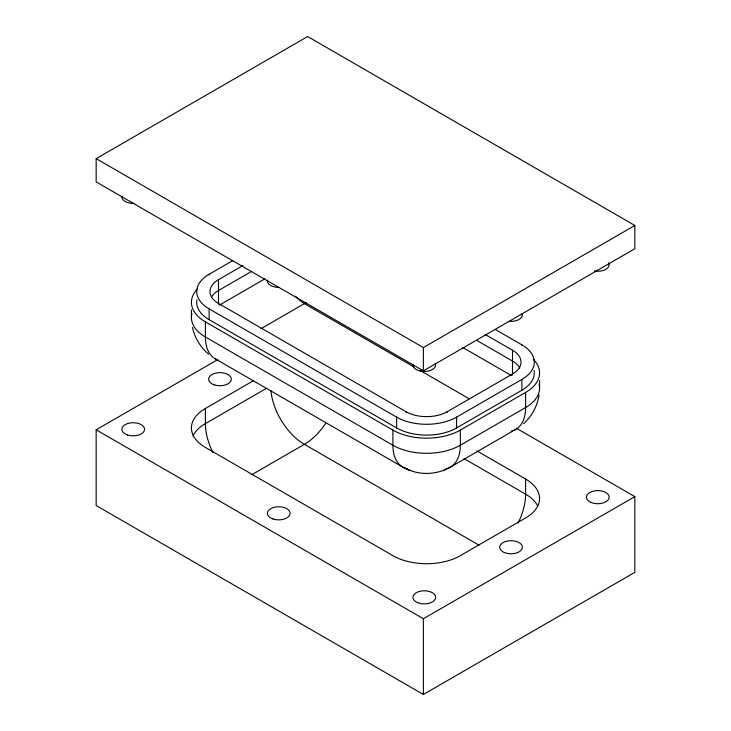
<?xml version="1.0" encoding="UTF-8"?>
<svg xmlns="http://www.w3.org/2000/svg" width="731" height="731" viewBox="0 0 731 731"><rect width="100%" height="100%" fill="white"/><g stroke="black" fill="none" stroke-linecap="round" stroke-linejoin="round"><path stroke-width="1.1" d="M539.579 388.088L539.579 380.513M539.067 394.941C537.422 405.943 531.876 416.286 523.579 423.697M450.46 467.082L515.73 429.399M96.154 158.636L307.623 36.55L634.846 225.477L634.846 248.741L423.377 370.827L96.154 181.909L96.154 158.636L423.377 347.563L634.846 225.477M534.05 370.416A42.398 24.479 0 0 1 521.861 390.253L456.592 427.937A42.398 24.479 0 0 1 396.631 427.937L209.139 319.685L209.139 308.866A42.398 24.479 0 0 1 209.139 274.253L232.796 260.592M218.505 304.133L218.505 279.662L242.984 265.527M251.144 271.64L218.505 290.481A29.149 16.831 0 0 0 211.451 297.088M219.318 305.156L265.015 278.776M260.876 328.758L304.388 303.639A29.149 16.831 -60 0 0 306.243 302.479M516.214 428.147L634.846 496.632L634.846 572.364L423.377 694.45L96.154 505.523L96.154 429.801L217.701 359.625M212.931 452.507A47.698 27.54 60 0 1 205.393 423.605L205.393 408.465L253.529 380.668M266.577 388.28L205.393 423.605A47.698 27.54 0 0 0 192.984 436.087M251.976 474.602L304.388 444.338A47.698 27.54 -60 0 0 325.642 423.359M218.505 279.662A29.149 16.831 0 0 0 218.505 303.456L405.997 411.708A29.149 16.831 0 0 0 447.226 411.708L512.495 374.025A29.149 16.831 0 0 0 512.495 350.222L485.146 334.442M209.139 308.866L396.631 417.118A42.398 24.479 0 0 0 456.592 417.118L521.861 379.435A42.398 24.479 0 0 0 521.861 344.822L495.499 329.599M197.672 288.754A47.698 27.54 0 0 0 205.393 321.85L392.885 430.102A47.698 27.54 0 0 0 460.338 430.102L525.607 392.419A47.698 27.54 0 0 0 533.328 359.323M96.154 429.801L423.377 618.728L634.846 496.632M407.505 469.357C420.617 475.369 436.544 474.62 449.2 467.739M443.644 470.307L445.727 469.357M404.033 467.739L409.579 470.307L402.763 467.082L215.27 358.83M477.334 340.747L512.495 361.041A29.149 16.831 0 0 1 519.768 368.058M462.686 347.435L511.517 375.624M413.92 366.88L304.388 303.639A29.149 16.831 60 0 1 295.534 296.229M419.841 370.297L469.183 398.788M476.786 450.835L525.607 479.024L525.607 494.174A47.698 27.54 -60 0 1 518.069 523.076M464.084 458.657L525.607 494.174A47.698 27.54 0 0 1 537.861 506.318M479.052 545.189L304.388 444.338A47.698 27.54 60 0 1 270.872 390.445M208.609 354.188C200.458 347.335 194.72 337.795 192.463 327.397M525.607 392.419L525.607 407.56A47.698 27.54 60 0 1 511.298 431.144M521.861 344.822L521.861 345.498M521.861 379.435L521.861 390.253M512.495 350.222L512.495 375.104M460.338 430.102L460.338 445.243A47.698 27.54 60 0 1 446.029 468.827M456.592 417.118L456.592 427.937M447.226 411.708L447.226 412.385M423.377 347.563L423.377 370.827M423.377 618.728L423.377 694.45M405.997 411.708L405.997 412.385M396.631 417.118L396.631 427.937M392.885 430.102L392.885 445.243A47.698 27.54 -60 0 0 407.204 468.827M209.139 274.253L209.139 274.929M205.393 321.85L205.393 337A47.698 27.54 -60 0 0 217.856 360.036M191.421 309.953L191.421 317.519M209.139 319.685A42.398 24.479 0 0 1 196.95 299.847M539.103 384.195A47.698 27.54 0 0 1 525.607 407.56L460.338 445.243A47.698 27.54 0 0 1 392.885 445.243L205.393 337A47.698 27.54 0 0 1 191.897 313.626M278.749 287.42A11.358 6.561 0 0 1 267.445 280.192M522.162 313.462A11.358 6.561 0 0 1 509.872 321.329M435.402 363.554A11.358 6.561 0 0 1 424.875 371.439A11.358 6.561 0 0 1 412.997 364.221M608.621 262.731A11.358 6.561 0 0 1 605.835 269.355A11.358 6.561 0 0 1 594.358 270.963M134.376 203.355A11.358 6.561 0 0 1 121.903 196.164M525.607 479.033A47.698 27.54 0 0 1 525.607 517.968L460.338 555.661A47.698 27.54 0 0 1 392.885 555.651L205.393 447.409A47.698 27.54 0 0 1 205.393 408.465M273.065 518.983A11.358 6.561 0 0 0 290.097 513.308A11.358 6.561 0 0 0 273.065 507.625A11.358 6.561 0 0 0 273.065 518.983M504.381 552.554A11.358 6.561 0 0 0 522.336 547.921A11.358 6.561 0 0 0 506.409 541.26A11.358 6.561 0 0 0 504.381 552.554M417.62 602.646A11.358 6.561 0 0 0 435.585 598.013A11.358 6.561 0 0 0 419.658 591.352A11.358 6.561 0 0 0 417.62 602.646M591.132 502.471A11.358 6.561 0 0 0 609.097 497.838A11.358 6.561 0 0 0 593.17 491.168A11.358 6.561 0 0 0 591.132 502.471M127.523 434.954A11.358 6.561 0 0 0 144.555 429.28A11.358 6.561 0 0 0 127.523 423.596A11.358 6.561 0 0 0 127.523 434.954M214.274 384.862A11.358 6.561 0 0 0 231.316 379.188A11.358 6.561 0 0 0 214.274 373.514A11.358 6.561 0 0 0 214.274 384.862"/></g></svg>
